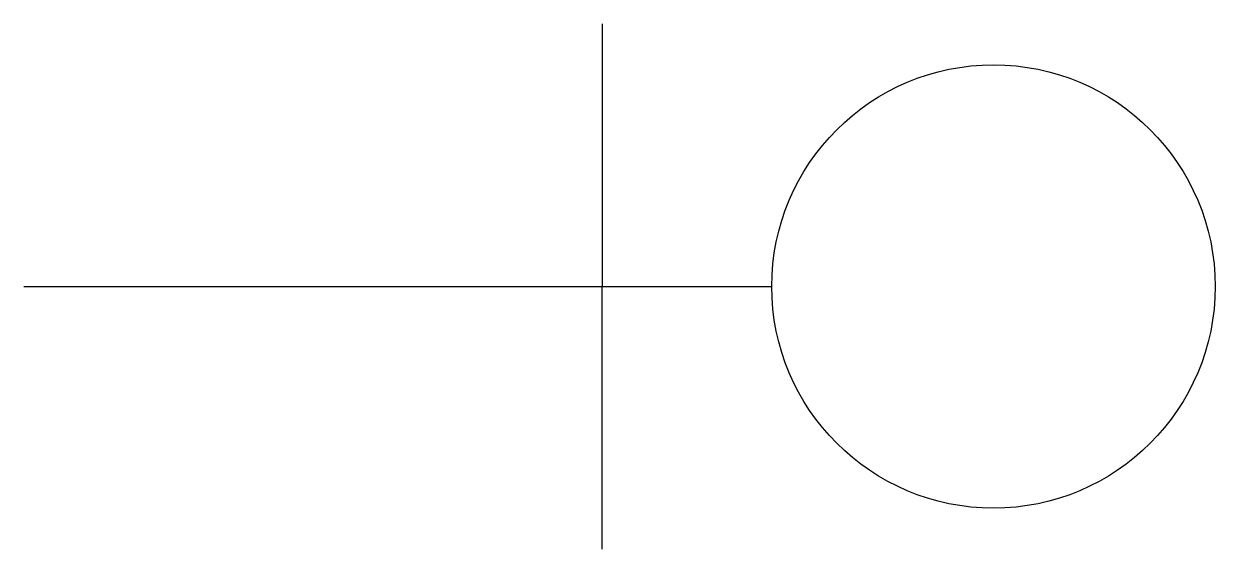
# Model space of a CAD drawing. Header units: millimetres. Extents: x -10093.933 to -10093.417, y 51.12 to 51.347.
import ezdxf

# ---------------------------------------------------------------- set-up
doc = ezdxf.new("R2010")
doc.units = ezdxf.units.MM
doc.header["$LTSCALE"] = 10
doc.layers.add('Tub_equipamentos', color=3, linetype='Continuous')

msp = doc.modelspace()

# ---------------------------------------------------------------- linework, layer by layer
at = {"layer": 'Tub_equipamentos'}
for p, q in [((-10093.6827, 51.34725), (-10093.6827, 51.23351)), ((-10093.93309, 51.23351), (-10093.60924, 51.23351)), ((-10093.6827, 51.11976), (-10093.6827, 51.23351))]:
    msp.add_line(p, q, dxfattribs=at)
msp.add_circle((-10093.51324, 51.23351), 0.096, dxfattribs=at)

doc.saveas('drawing.dxf')
